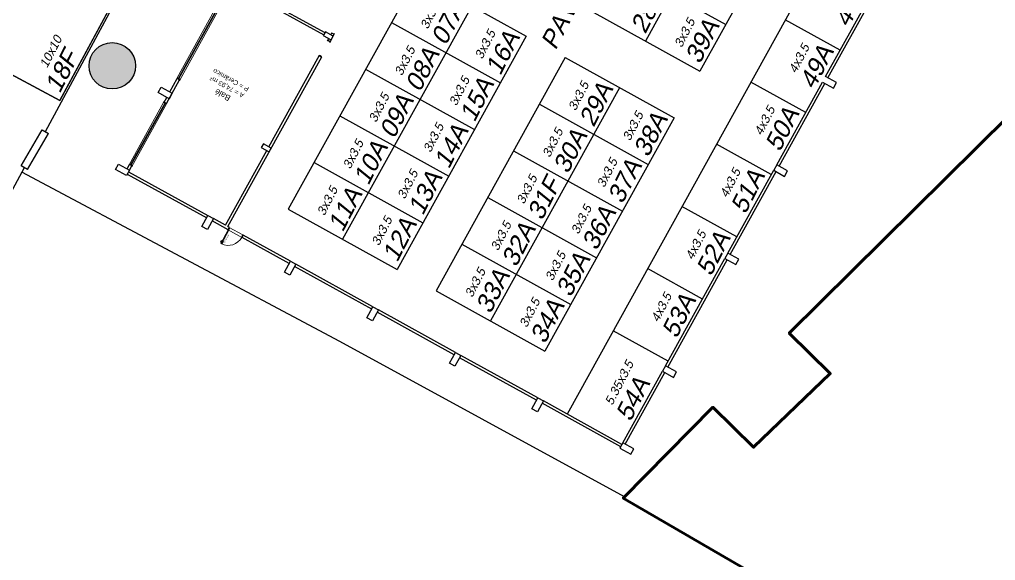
# Model space of a CAD drawing. Header units: metres. Extents: x 2113 to 5678, y -2764 to 956.
# Drawn here: x 3171.4 to 3226.2, y -1697.1 to -1666.7 of the extents above; entities that cross this region are included whole.
import ezdxf

# ---------------------------------------------------------------- set-up
doc = ezdxf.new("R2010")
doc.units = ezdxf.units.M
doc.header["$MEASUREMENT"] = 0
doc.linetypes.add('CONTINU', pattern=[0])
doc.linetypes.add('CONTINUO', pattern=[0])
for name, color, linetype in [('_SETOR A', 1, 'Continuous'), ('_SETOR F', 30, 'Continuous'), ('A - Texto 1', 8, 'Continuous'), ('PAREDE', 7, 'Continuous'), ('pilar', 6, 'CONTINUO'), ('Pilares-Vigas', 5, 'Continuous'), ('TXT_QUADRAFISCAL_5000', 7, 'Continuous'), ('XX-HTC', 8, 'Continuous')]:
    doc.layers.add(name, color=color, linetype=linetype)
doc.layers.add('AR-EQP-FIX', color=1, linetype='Continuous', lineweight=9)
doc.layers.add('Esquadrias', color=50, linetype='Continuous', lineweight=9)
doc.styles.add('REGUA60', font='romns850', dxfattribs={"width": 1.2})
doc.styles.add('TEXTO', font='swisse.ttf')
doc.styles.add('util2000', font='arial.ttf', dxfattribs={"oblique": 12.000028})

# ---------------------------------------------------------------- blocks, each defined once
blk = doc.blocks.new('p1')
at = {"layer": 'Esquadrias'}
for p, q in [((1992.19, 1468.579), (1992.155, 1468.579)), ((1992.155, 1468.579), (1992.155, 1468.464)), ((1992.155, 1468.464), (1992.162, 1468.464)), ((1992.162, 1468.464), (1992.162, 1468.559)), ((1992.162, 1468.559), (1992.19, 1468.559)), ((1992.197, 1468.596), (1992.19, 1468.596)), ((1992.19, 1468.596), (1992.19, 1468.541)), ((1992.19, 1468.541), (1992.197, 1468.541)), ((1992.237, 1468.629), (1992.197, 1468.629)), ((1992.197, 1468.629), (1992.197, 1467.759)), ((1992.237, 1467.759), (1992.237, 1468.629)), ((1992.237, 1468.596), (1992.245, 1468.596)), ((1992.245, 1468.541), (1992.237, 1468.541)), ((1992.245, 1468.596), (1992.245, 1468.541)), ((1992.245, 1468.579), (1992.28, 1468.579)), ((1992.272, 1468.559), (1992.245, 1468.559)), ((1992.272, 1468.464), (1992.272, 1468.559)), ((1992.28, 1468.464), (1992.272, 1468.464)), ((1992.28, 1468.579), (1992.28, 1468.464)), ((1991.367, 1467.759), (1991.352, 1467.759)), ((1991.352, 1467.609), (1991.382, 1467.609)), ((1991.367, 1467.719), (1991.367, 1467.759)), ((1991.382, 1467.719), (1991.367, 1467.719)), ((1991.382, 1467.609), (1991.382, 1467.719)), ((1992.197, 1467.759), (1992.237, 1467.759)), ((1992.222, 1467.609), (1992.222, 1467.719)), ((1992.222, 1467.719), (1992.237, 1467.719)), ((1992.252, 1467.609), (1992.222, 1467.609)), ((1992.237, 1467.759), (1992.252, 1467.759)), ((1992.237, 1467.719), (1992.237, 1467.759))]:
    blk.add_line(p, q, dxfattribs=at)
at = {"layer": 'Esquadrias', "linetype": 'CONTINU'}
for p, q in [((1991.367, 1467.759), (1992.252, 1467.759)), ((1992.252, 1467.609), (1991.382, 1467.609)), ((1992.197, 1467.759), (1992.252, 1467.759)), ((1992.252, 1467.609), (1992.222, 1467.609))]:
    blk.add_line(p, q, dxfattribs=at)
at = {"layer": 'Esquadrias'}
blk.add_arc((1992.237, 1467.759), 0.871, 92.6324, 180, dxfattribs=at)
at = {"layer": 'PAREDE', "ltscale": 5}
for p, q in [((1991.352, 1467.759), (1991.352, 1467.609)), ((1992.252, 1467.759), (1992.252, 1467.609)), ((1992.252, 1467.759), (1992.252, 1467.609)), ((1992.252, 1467.759), (1992.252, 1467.609))]:
    blk.add_line(p, q, dxfattribs=at)
at = {"layer": 'A - Texto 1', "insert": (1992.149, 1468.472), "char_height": 0.08, "width": 0.90408, "attachment_point": 9, "rotation": 90, "style": 'TEXTO'}
blk.add_mtext('0,90x2,10', dxfattribs=at)
blk = doc.blocks.new('j2')
at = {"layer": 'AR-EQP-FIX', "linetype": 'Continuous'}
for p, q in [((2001.387, 1459.097), (2001.387, 1454.132)), ((2001.567, 1459.097), (2001.567, 1454.132))]:
    blk.add_line(p, q, dxfattribs=at)
at = {"layer": 'Esquadrias', "linetype": 'CONTINU'}
for p, q in [((2001.387, 1459.097), (2001.387, 1459.157)), ((2001.387, 1459.157), (2001.402, 1459.157)), ((2001.402, 1459.097), (2001.387, 1459.097)), ((2001.552, 1459.097), (2001.402, 1459.097)), ((2001.457, 1459.097), (2001.457, 1454.132)), ((2001.497, 1459.097), (2001.497, 1454.132)), ((2001.567, 1459.157), (2001.552, 1459.157)), ((2001.552, 1459.097), (2001.567, 1459.097)), ((2001.567, 1459.097), (2001.567, 1459.157)), ((2001.497, 1459.047), (2001.457, 1459.047)), ((2001.497, 1454.182), (2001.457, 1454.182)), ((2001.402, 1454.132), (2001.387, 1454.132)), ((2001.387, 1454.132), (2001.387, 1454.072)), ((2001.387, 1454.072), (2001.402, 1454.072)), ((2001.552, 1454.132), (2001.402, 1454.132)), ((2001.552, 1454.132), (2001.567, 1454.132)), ((2001.567, 1454.072), (2001.552, 1454.072)), ((2001.567, 1454.132), (2001.567, 1454.072))]:
    blk.add_line(p, q, dxfattribs=at)
at = {"layer": 'PAREDE', "ltscale": 5}
for p, q in [((2001.402, 1459.127), (2001.552, 1459.127)), ((2001.402, 1454.102), (2001.552, 1454.102))]:
    blk.add_line(p, q, dxfattribs=at)
blk = doc.blocks.new('GINASIO')
at = {"layer": 'AR-EQP-FIX', "linetype": 'Continuous'}
for p, q in [((3760.977, -1154.79), (3760.977, -1158.815)), ((3761.157, -1154.79), (3761.157, -1158.815))]:
    blk.add_line(p, q, dxfattribs=at)
at = {"layer": 'Esquadrias', "linetype": 'CONTINU'}
for p, q in [((3760.977, -1154.85), (3760.977, -1154.79)), ((3760.977, -1154.79), (3760.992, -1154.79)), ((3760.992, -1154.85), (3760.977, -1154.85)), ((3761.142, -1154.85), (3760.992, -1154.85)), ((3761.047, -1154.85), (3761.047, -1158.815)), ((3761.087, -1154.9), (3761.047, -1154.9)), ((3761.087, -1154.85), (3761.087, -1158.815)), ((3761.157, -1154.79), (3761.142, -1154.79)), ((3761.142, -1154.85), (3761.157, -1154.85)), ((3761.157, -1154.85), (3761.157, -1154.79)), ((3760.992, -1158.815), (3760.977, -1158.815)), ((3760.977, -1158.815), (3760.977, -1158.875)), ((3760.977, -1158.875), (3760.992, -1158.875)), ((3761.142, -1158.815), (3760.992, -1158.815)), ((3761.087, -1158.765), (3761.047, -1158.765)), ((3761.142, -1158.815), (3761.157, -1158.815)), ((3761.157, -1158.875), (3761.142, -1158.875)), ((3761.157, -1158.815), (3761.157, -1158.875))]:
    blk.add_line(p, q, dxfattribs=at)
at = {"layer": 'Esquadrias'}
for p, q in [((3754.622, -1165.36), (3754.622, -1165.345)), ((3754.662, -1165.36), (3754.622, -1165.36)), ((3754.662, -1165.375), (3754.662, -1165.36)), ((3754.772, -1165.375), (3754.662, -1165.375)), ((3754.772, -1165.345), (3754.772, -1165.375)), ((3754.622, -1166.29), (3754.622, -1166.33)), ((3754.622, -1166.33), (3754.622, -1166.345)), ((3754.662, -1166.33), (3754.622, -1166.33)), ((3754.772, -1166.315), (3754.662, -1166.315)), ((3754.662, -1166.315), (3754.662, -1166.33)), ((3754.772, -1166.345), (3754.772, -1166.315)), ((3754.622, -1166.81), (3754.622, -1166.795)), ((3754.662, -1166.81), (3754.622, -1166.81)), ((3754.622, -1166.85), (3754.622, -1166.81)), ((3754.662, -1166.825), (3754.662, -1166.81)), ((3754.772, -1166.825), (3754.662, -1166.825)), ((3754.772, -1166.795), (3754.772, -1166.825))]:
    blk.add_line(p, q, dxfattribs=at)
at = {"layer": 'PAREDE', "ltscale": 5}
for p, q in [((3729.292, -1154.295), (3734.342, -1154.295)), ((3729.292, -1154.445), (3734.342, -1154.445)), ((3734.692, -1154.295), (3739.642, -1154.295)), ((3734.692, -1154.445), (3739.642, -1154.445)), ((3739.992, -1154.295), (3744.942, -1154.295)), ((3739.992, -1154.445), (3744.942, -1154.445)), ((3745.292, -1154.295), (3750.242, -1154.295)), ((3745.292, -1154.445), (3750.242, -1154.445)), ((3750.592, -1154.295), (3753.622, -1154.295)), ((3750.592, -1154.445), (3753.622, -1154.445)), ((3754.522, -1154.295), (3755.542, -1154.295)), ((3754.522, -1154.445), (3754.622, -1154.445)), ((3754.622, -1154.445), (3754.622, -1165.36)), ((3754.772, -1154.445), (3754.772, -1159.245)), ((3754.772, -1154.445), (3755.542, -1154.445)), ((3760.992, -1154.295), (3755.892, -1154.295)), ((3760.992, -1154.445), (3755.892, -1154.445)), ((3729.142, -1154.545), (3729.142, -1159.145)), ((3729.292, -1154.545), (3729.292, -1159.145)), ((3760.992, -1154.545), (3760.992, -1154.82)), ((3760.992, -1154.82), (3761.142, -1154.82)), ((3761.142, -1154.545), (3761.142, -1154.82)), ((3761.142, -1154.545), (3761.142, -1154.82)), ((3760.992, -1158.845), (3760.992, -1160.362)), ((3760.992, -1158.845), (3761.142, -1158.845)), ((3761.142, -1158.845), (3761.142, -1159.145)), ((3729.142, -1159.495), (3729.142, -1166.395)), ((3729.292, -1159.495), (3729.292, -1166.395)), ((3754.772, -1159.495), (3754.772, -1165.375)), ((3761.142, -1159.495), (3761.142, -1160.362)), ((3754.622, -1165.345), (3754.772, -1165.345)), ((3754.622, -1165.345), (3754.772, -1165.345)), ((3754.622, -1166.29), (3754.622, -1166.85)), ((3754.622, -1166.345), (3754.772, -1166.345)), ((3754.622, -1166.345), (3754.772, -1166.345)), ((3754.772, -1166.315), (3754.772, -1166.445)), ((3760.992, -1166.495), (3755.122, -1166.495)), ((3729.142, -1166.745), (3729.142, -1172.07)), ((3729.292, -1166.745), (3729.292, -1172.07)), ((3754.622, -1166.795), (3754.772, -1166.795)), ((3754.622, -1166.795), (3754.772, -1166.795)), ((3754.772, -1166.695), (3754.772, -1166.825)), ((3760.992, -1166.645), (3755.122, -1166.645)), ((3729.142, -1172.42), (3729.142, -1177.745)), ((3729.292, -1172.42), (3729.292, -1177.745)), ((3729.142, -1178.095), (3729.142, -1183.42)), ((3729.292, -1178.095), (3729.292, -1183.42))]:
    blk.add_line(p, q, dxfattribs=at)
at = {"layer": 'Pilares-Vigas'}
for points in [[(3734.342, -1154.445), (3734.342, -1153.745), (3734.692, -1153.745), (3734.692, -1154.445), (3734.342, -1154.445)], [(3739.642, -1154.445), (3739.642, -1153.745), (3739.992, -1153.745), (3739.992, -1154.445), (3739.642, -1154.445)], [(3744.942, -1154.445), (3744.942, -1153.745), (3745.292, -1153.745), (3745.292, -1154.445), (3744.942, -1154.445)], [(3750.242, -1154.445), (3750.242, -1153.745), (3750.592, -1153.745), (3750.592, -1154.445), (3750.242, -1154.445)], [(3755.542, -1154.445), (3755.542, -1153.745), (3755.892, -1153.745), (3755.892, -1154.445), (3755.542, -1154.445)], [(3729.292, -1154.195), (3728.592, -1154.195), (3728.592, -1154.545), (3729.292, -1154.545), (3729.292, -1154.195)], [(3760.992, -1154.195), (3761.692, -1154.195), (3761.692, -1154.545), (3760.992, -1154.545), (3760.992, -1154.195)], [(3729.292, -1159.145), (3728.592, -1159.145), (3728.592, -1159.495), (3729.292, -1159.495), (3729.292, -1159.145)], [(3760.992, -1159.145), (3761.692, -1159.145), (3761.692, -1159.495), (3760.992, -1159.495), (3760.992, -1159.145)], [(3729.292, -1166.395), (3728.592, -1166.395), (3728.592, -1166.745), (3729.292, -1166.745), (3729.292, -1166.395)], [(3729.292, -1172.07), (3728.592, -1172.07), (3728.592, -1172.42), (3729.292, -1172.42), (3729.292, -1172.07)], [(3729.292, -1177.745), (3728.592, -1177.745), (3728.592, -1178.095), (3729.292, -1178.095)]]:
    blk.add_lwpolyline(points, dxfattribs=at)
for points in [[(3754.622, -1159.495), (3755.122, -1159.495), (3755.122, -1159.245), (3754.622, -1159.245)], [(3754.622, -1159.495), (3755.122, -1159.495), (3755.122, -1159.245), (3754.622, -1159.245)], [(3754.622, -1166.695), (3755.122, -1166.695), (3755.122, -1166.445), (3754.622, -1166.445)]]:
    blk.add_lwpolyline(points, close=True, dxfattribs=at)
at = {"layer": 'pilar'}
for name, p in [('p1', (1762.27, -2622.053)), ('j2', (1759.591, -2619.489))]:
    blk.add_blockref(name, p, dxfattribs=at)
at = {"layer": 'XX-HTC', "insert": (3758.46, -1160.621, -297), "char_height": 0.33059, "width": 7.67469, "attachment_point": 2, "style": 'REGUA60'}
blk.add_mtext('{\\fArial|b0|i0|c0|p34;Balé\\P\\H0.8x;A = 74,93 m²\\PP = Cerâmico}', dxfattribs=at)

msp = doc.modelspace()

# ---------------------------------------------------------------- hatches: boundary and pattern name
h = msp.add_hatch(color=5)
h.dxf.hatch_style = 1
h.paths.add_polyline_path([(3177.898, -1669.275, 1), (3175.284, -1669.275, 1)])

# ---------------------------------------------------------------- linework, layer by layer
for p, q in [((3171.471, -1674.913), (3172.653, -1672.883)), ((3171.816, -1675.114), (3172.999, -1673.085)), ((3172.653, -1672.883), (3172.999, -1673.085)), ((3219.13, -1679.887), (3226.232, -1672.846)), ((3171.816, -1675.114), (3171.471, -1674.913))]:
    msp.add_line(p, q)
at = {"color": 1, "lineweight": 60, "flags": 128}
msp.add_lwpolyline([(3065.665, -1651.787), (3110.846, -1600.623), (3138.766, -1591.051), (3171.139, -1599.714), (3179.692, -1605.223), (3195.186, -1607.062), (3196.62, -1607.825), (3202.187, -1597.432), (3206.36, -1597.996), (3199.753, -1613.792), (3201.123, -1622.494), (3235.8, -1663.352), (3214.657, -1684.321), (3216.961, -1686.594), (3212.648, -1690.742), (3210.364, -1688.49), (3205.322, -1693.604), (3236.398, -1711.668)], dxfattribs=at)
for points in [[(3189.873, -1641.401), (3183.489, -1653.193), (3172.826, -1672.984)], [(3235.945, -1663.215), (3214.657, -1684.321)], [(3171.643, -1675.014), (3154.852, -1706.213)], [(3189.382, -1684.8), (3171.509, -1675.264)], [(3205.389, -1693.536), (3189.382, -1684.8)], [(3216.961, -1686.594), (3212.648, -1690.742)], [(3210.364, -1688.49), (3205.322, -1693.604), (3236.398, -1711.668), (3207.044, -1736.507), (3155.03, -1705.883), (3144.695, -1725.119), (3109.837, -1709.2)]]:
    msp.add_lwpolyline(points)
msp.add_circle((3176.591, -1669.275), 1.307)
at = {"layer": '_SETOR A'}
for p, q in [((3215.281, -1652.133), (3206.569, -1667.885)), ((3222.173, -1652.688), (3202.161, -1688.873)), ((3218.344, -1653.827), (3209.632, -1669.579)), ((3204.959, -1663.566), (3211.084, -1666.954)), ((3193.741, -1664.219), (3186.482, -1677.345)), ((3193.741, -1664.219), (3199.867, -1667.606)), ((3196.804, -1665.913), (3189.545, -1679.039)), ((3203.507, -1666.191), (3209.632, -1669.579)), ((3192.29, -1666.844), (3198.415, -1670.232)), ((3217.519, -1668.398), (3214.43, -1666.69)), ((3199.867, -1667.606), (3192.608, -1680.733)), ((3202.055, -1668.816), (3194.795, -1681.943)), ((3202.055, -1668.816), (3208.18, -1672.204)), ((3190.838, -1669.469), (3196.963, -1672.857)), ((3215.583, -1671.899), (3212.494, -1670.19)), ((3205.118, -1670.51), (3197.858, -1683.637)), ((3200.603, -1671.442), (3206.728, -1674.829)), ((3189.386, -1672.094), (3195.511, -1675.482)), ((3208.18, -1672.204), (3200.921, -1685.33)), ((3199.151, -1674.067), (3205.277, -1677.455)), ((3213.647, -1675.399), (3210.558, -1673.69)), ((3187.934, -1674.72), (3194.059, -1678.107)), ((3197.699, -1676.692), (3203.825, -1680.08)), ((3186.482, -1677.345), (3192.608, -1680.733)), ((3211.711, -1678.899), (3208.622, -1677.191)), ((3196.247, -1679.317), (3202.373, -1682.705)), ((3209.775, -1682.4), (3206.686, -1680.691)), ((3194.795, -1681.943), (3200.921, -1685.33)), ((3207.839, -1685.9), (3204.75, -1684.192))]:
    msp.add_line(p, q, dxfattribs=at)
at = {"layer": '_SETOR F', "flags": 128}
msp.add_lwpolyline([(3174.316, -1648.884), (3183.122, -1653.624), (3173.644, -1671.235), (3164.842, -1666.498), (3174.316, -1648.884)], dxfattribs=at)
at = {"layer": '_SETOR F'}
msp.add_lwpolyline([(3169.579, -1657.691), (3164.84, -1666.497), (3173.646, -1671.236), (3178.385, -1662.43)], close=True, dxfattribs=at)
at = {"layer": 'TXT_QUADRAFISCAL_5000', "lineweight": 100}
msp.add_circle((3163.675, -1737.551), 237.953, dxfattribs=at)
msp.add_circle((3163.675, -1737.551), 237.953, dxfattribs=at)

# ---------------------------------------------------------------- block references
at = {"layer": '_SETOR A', "rotation": 151.0553157846748}
msp.add_blockref('GINASIO', (5909.996, -4505.669), dxfattribs=at)

# ---------------------------------------------------------------- texts
at = {"layer": '_SETOR A', "char_height": 0.7, "attachment_point": 7, "rotation": 62.9023, "style": 'util2000'}
for s, insert, width in [('{\\f@Arial Unicode MS|b0|i0|c0|p34;\\P\\H1.4286x;PAVILHÃO 1 - A}', (3201.527, -1668.45), 16.46378), ('{\\f@Arial Unicode MS|b0|i0|c0|p34;\\P\\H1.4286x;48A}', (3218.003, -1667.173), 1.45529), ('{\\f@Arial Unicode MS|b0|i0|c0|p34;\\P\\H1.4286x;28A}', (3206.57, -1667.535), 1.45529), ('{\\f@Arial Unicode MS|b0|i0|c0|p34;\\P\\H1.4286x;07A}', (3195.353, -1668.188), 1.45529), ('{\\f@Arial Unicode MS|b0|i0|c0|p34;\\P\\H1.4286x;39A}', (3209.633, -1669.229), 1.45529), ('{\\f@Arial Unicode MS|b0|i0|c0|p34;\\P\\H1.4286x;16A}', (3198.415, -1669.881), 1.45529), ('{\\f@Arial Unicode MS|b0|i0|c0|p34;\\P\\pt0.7;\\H1.4286x;08A}', (3193.901, -1670.813), 1.45529), ('{\\f@Arial Unicode MS|b0|i0|c0|p34;\\P\\H1.4286x;49A}', (3216.067, -1670.673), 1.45529), ('{\\f@Arial Unicode MS|b0|i0|c0|p34;\\P\\H1.4286x;15A}', (3196.963, -1672.507), 1.45529), ('{\\f@Arial Unicode MS|b0|i0|c0|p34;\\P\\H1.4286x;29A}', (3203.666, -1672.785), 1.45529), ('{\\f@Arial Unicode MS|b0|i0|c0|p34;\\P\\H1.4286x;09A}', (3192.449, -1673.438), 1.45529), ('{\\f@Arial Unicode MS|b0|i0|c0|p34;\\P\\H1.4286x;38A}', (3206.729, -1674.479), 1.45529), ('{\\f@Arial Unicode MS|b0|i0|c0|p34;\\P\\H1.4286x;50A}', (3214.131, -1674.173), 1.45529), ('{\\f@Arial Unicode MS|b0|i0|c0|p34;\\P\\H1.4286x;14A}', (3195.512, -1675.132), 1.45529), ('{\\f@Arial Unicode MS|b0|i0|c0|p34;\\P\\H1.4286x;30A}', (3202.214, -1675.41), 1.45529), ('{\\f@Arial Unicode MS|b0|i0|c0|p34;\\P\\H1.4286x;10A}', (3190.997, -1676.063), 1.45529), ('{\\f@Arial Unicode MS|b0|i0|c0|p34;\\P\\H1.4286x;37A}', (3205.277, -1677.104), 1.45529), ('{\\f@Arial Unicode MS|b0|i0|c0|p34;\\P\\H1.4286x;13A}', (3194.06, -1677.757), 1.45529), ('{\\f@Arial Unicode MS|b0|i0|c0|p34;\\P\\H1.4286x;51A}', (3212.195, -1677.674), 1.45529), ('{\\f@Arial Unicode MS|b0|i0|c0|p34;\\P\\H1.4286x;31F}', (3200.762, -1678.036), 1.45529), ('{\\f@Arial Unicode MS|b0|i0|c0|p34;\\P\\H1.4286x;11A}', (3189.545, -1678.689), 1.45529), ('{\\f@Arial Unicode MS|b0|i0|c0|p34;\\P\\H1.4286x;36A}', (3203.825, -1679.73), 1.45529), ('{\\f@Arial Unicode MS|b0|i0|c0|p34;\\P\\H1.4286x;12A}', (3192.608, -1680.382), 1.45529), ('{\\f@Arial Unicode MS|b0|i0|c0|p34;\\P\\H1.4286x;32A}', (3199.31, -1680.661), 1.45529), ('{\\f@Arial Unicode MS|b0|i0|c0|p34;\\P\\H1.4286x;52A}', (3210.26, -1681.174), 1.45529), ('{\\f@Arial Unicode MS|b0|i0|c0|p34;\\P\\H1.4286x;35A}', (3202.373, -1682.355), 1.45529), ('{\\f@Arial Unicode MS|b0|i0|c0|p34;\\P\\H1.4286x;33A}', (3197.858, -1683.286), 1.45529), ('{\\f@Arial Unicode MS|b0|i0|c0|p34;\\P\\H1.4286x;53A}', (3208.324, -1684.675), 1.45529), ('{\\f@Arial Unicode MS|b0|i0|c0|p34;\\P\\H1.4286x;34A}', (3200.921, -1684.98), 1.45529), ('{\\f@Arial Unicode MS|b0|i0|c0|p34;\\P\\H1.4286x;54A}', (3205.735, -1689.356), 1.45529)]:
    msp.add_mtext(s, dxfattribs=dict(at, insert=insert, width=width))
at = {"layer": '_SETOR A', "char_height": 0.5, "attachment_point": 7, "rotation": 62.9023, "style": 'util2000'}
for s, insert in [('{\\f@Arial Unicode MS|b0|i0|c0|p34;3x3.5}', (3194.331, -1667.254)), ('{\\f@Arial Unicode MS|b0|i0|c0|p34;3x3.5}', (3208.611, -1668.295)), ('{\\f@Arial Unicode MS|b0|i0|c0|p34;3x3.5}', (3197.394, -1668.947)), ('{\\f@Arial Unicode MS|b0|i0|c0|p34;3x3.5}', (3192.879, -1669.879)), ('{\\f@Arial Unicode MS|b0|i0|c0|p34;4x3.5}', (3215.045, -1669.739)), ('{\\f@Arial Unicode MS|b0|i0|c0|p34;3x3.5}', (3195.942, -1671.573)), ('{\\f@Arial Unicode MS|b0|i0|c0|p34;3x3.5}', (3202.644, -1671.851)), ('{\\f@Arial Unicode MS|b0|i0|c0|p34;3x3.5}', (3191.427, -1672.504)), ('{\\f@Arial Unicode MS|b0|i0|c0|p34;4x3.5}', (3213.109, -1673.24)), ('{\\f@Arial Unicode MS|b0|i0|c0|p34;3x3.5}', (3205.707, -1673.545)), ('{\\f@Arial Unicode MS|b0|i0|c0|p34;3x3.5}', (3194.49, -1674.198)), ('{\\f@Arial Unicode MS|b0|i0|c0|p34;3x3.5}', (3201.192, -1674.477)), ('{\\f@Arial Unicode MS|b0|i0|c0|p34;3x3.5}', (3189.975, -1675.129)), ('{\\f@Arial Unicode MS|b0|i0|c0|p34;3x3.5}', (3204.255, -1676.17)), ('{\\f@Arial Unicode MS|b0|i0|c0|p34;3x3.5}', (3193.038, -1676.823)), ('{\\f@Arial Unicode MS|b0|i0|c0|p34;4x3.5}', (3211.174, -1676.74)), ('{\\f@Arial Unicode MS|b0|i0|c0|p34;3x3.5}', (3199.74, -1677.102)), ('{\\f@Arial Unicode MS|b0|i0|c0|p34;3x3.5}', (3188.523, -1677.755)), ('{\\f@Arial Unicode MS|b0|i0|c0|p34;3x3.5}', (3202.803, -1678.796)), ('{\\f@Arial Unicode MS|b0|i0|c0|p34;3x3.5}', (3191.586, -1679.449)), ('{\\f@Arial Unicode MS|b0|i0|c0|p34;3x3.5}', (3198.288, -1679.727)), ('{\\f@Arial Unicode MS|b0|i0|c0|p34;4x3.5}', (3209.238, -1680.24)), ('{\\f@Arial Unicode MS|b0|i0|c0|p34;3x3.5}', (3201.351, -1681.421)), ('{\\f@Arial Unicode MS|b0|i0|c0|p34;3x3.5}', (3196.837, -1682.352)), ('{\\f@Arial Unicode MS|b0|i0|c0|p34;3x3.5}', (3199.899, -1684.046)), ('{\\f@Arial Unicode MS|b0|i0|c0|p34;4x3.5}', (3207.302, -1683.741)), ('{\\f@Arial Unicode MS|b0|i0|c0|p34;5.35x3.5}', (3204.713, -1688.422))]:
    msp.add_mtext(s, dxfattribs=dict(at, insert=insert))
at = {"layer": '_SETOR F', "insert": (3172.93, -1669.443), "char_height": 0.5, "attachment_point": 7, "rotation": 62.9023, "style": 'util2000'}
msp.add_mtext('{\\f@Arial Unicode MS|b0|i0|c0|p34;10x10}', dxfattribs=at)
at = {"layer": '_SETOR F', "insert": (3173.646, -1670.886), "char_height": 0.7, "width": 1.45529, "attachment_point": 7, "rotation": 62.9023, "style": 'util2000'}
msp.add_mtext('{\\f@Arial Unicode MS|b0|i0|c0|p34;\\P\\H1.4286x;18F}', dxfattribs=at)

doc.saveas('drawing.dxf')
